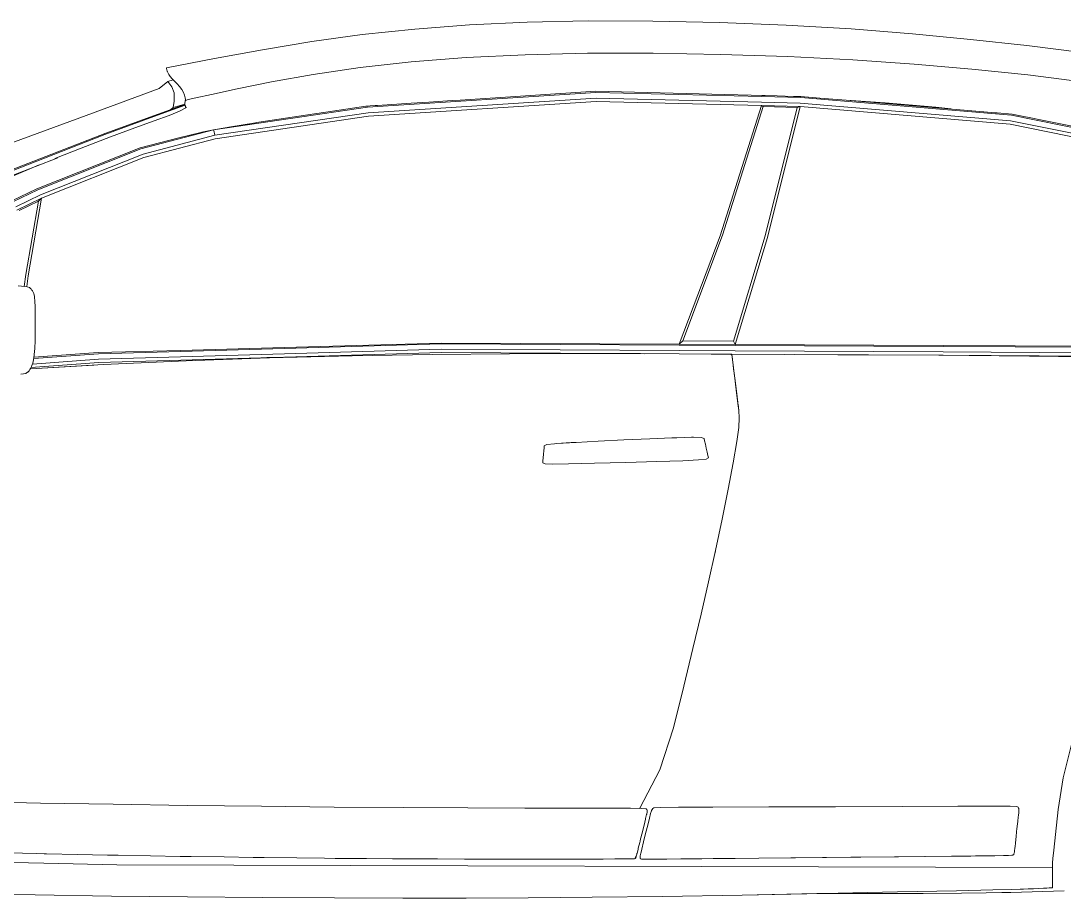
# Model space of a CAD drawing. Header units: millimetres. Extents: x -1879 to 2403, y -38 to 1439.
# Drawn here: x -213 to 1303, y 164 to 1439 of the extents above; entities that cross this region are included whole.
import ezdxf

# ---------------------------------------------------------------- set-up
doc = ezdxf.new("R2010")
doc.units = ezdxf.units.MM
doc.header["$MEASUREMENT"] = 0
doc.layers.add('CITROEN C4  01', color=7, linetype='Continuous', lineweight=0, true_color=0x9a0018)
doc.layers.add('CITROEN C4  05', color=7, linetype='Continuous', lineweight=0, true_color=0x0f0f12)

msp = doc.modelspace()

# ---------------------------------------------------------------- linework, layer by layer
at = {"layer": 'CITROEN C4  01'}
for p, q in [((359.5, 1427.2), (283.4, 1419.1)), ((439.1, 1433.3), (359.5, 1427.2)), ((522.8, 1437.2), (439.1, 1433.3)), ((611.3, 1439.1), (522.8, 1437.2)), ((705.4, 1438.8), (611.3, 1439.1)), ((802.3, 1436.7), (705.4, 1438.8)), ((899.3, 1432.8), (802.3, 1436.7)), ((993.5, 1427.3), (899.3, 1432.8)), ((1082.4, 1420.4), (993.5, 1427.3)), ((283.4, 1419.1), (209.9, 1408.9)), ((1167, 1412.2), (1082.4, 1420.4)), ((1248.9, 1403.1), (1167, 1412.2)), ((138.5, 1397.1), (68.5, 1384.3)), ((209.9, 1408.9), (138.5, 1397.1)), ((1329.2, 1393.2), (1248.9, 1403.1)), ((68.5, 1384.3), (-0.8, 1370.9)), ((280.3, 1371.2), (354.6, 1379.4)), ((354.6, 1379.4), (434.5, 1385.7)), ((519.8, 1389.9), (434.5, 1385.7)), ((610.4, 1392.1), (519.8, 1389.9)), ((610.4, 1392.1), (706, 1392.2)), ((706, 1392.2), (803.9, 1390.4)), ((901.5, 1387.1), (803.9, 1390.4)), ((996, 1382.2), (901.5, 1387.1)), ((996, 1382.2), (1084.8, 1376.2)), ((-0.8, 1370.9), (-0.8, 1370.6)), ((-0.8, 1370.6), (-0.8, 1369.6)), ((-0.8, 1369.6), (-0.5, 1368)), ((-0.5, 1368), (0.1, 1366)), ((0.1, 1366), (1, 1363.8)), ((0.2, 1365.6), (0.1, 1366)), ((280.3, 1371.2), (211.9, 1361.1)), ((1084.8, 1376.2), (1169, 1369)), ((1250, 1360.4), (1169, 1369)), ((1, 1363.8), (2.4, 1361.2)), ((2.4, 1361.2), (4.4, 1358.2)), ((4.4, 1358.2), (7.1, 1355)), ((7.1, 1355), (10.5, 1351.4)), ((10.5, 1351.4), (14.3, 1347.6)), ((101.6, 1340.2), (151.6, 1350.3)), ((211.9, 1361.1), (151.6, 1350.3)), ((1329.2, 1350.5), (1250, 1360.4)), ((14.3, 1347.6), (18, 1343.5)), ((18, 1343.5), (21.3, 1339.3)), ((21.3, 1339.3), (23.5, 1335.1)), ((23.5, 1335.1), (25, 1331)), ((64.2, 1332.1), (101.6, 1340.2)), ((622.8, 1336.7), (425.7, 1324)), ((622.8, 1336.7), (809.9, 1332.1)), ((25, 1331), (26, 1327.4)), ((25.6, 1318.4), (25.7, 1319.8)), ((25.7, 1319.8), (25.9, 1321.2)), ((25.9, 1321.2), (26.1, 1322.4)), ((26, 1327.4), (26.5, 1324.6)), ((26.2, 1322.6), (26.1, 1322.4)), ((26.1, 1322.4), (26.1, 1322.4)), ((26.2, 1322.6), (26.4, 1323.4)), ((26.4, 1323.4), (30.3, 1324.6)), ((26.4, 1323.4), (26.4, 1323.4)), ((26.5, 1324.6), (26.7, 1323.5)), ((41.7, 1327.2), (30.3, 1324.6)), ((64.2, 1332.1), (41.7, 1327.2)), ((986.1, 1323.8), (1042.8, 1320.1)), ((1203.1, 1305.5), (986.1, 1323.8)), ((1042.8, 1320.1), (1116.7, 1313.5)), ((17.9, 1307.6), (3, 1301.6)), ((25.6, 1317.2), (25.6, 1318.4)), ((25.6, 1317.2), (25.6, 1316.9)), ((25.6, 1317.2), (25.6, 1317.2)), ((25.6, 1316.9), (25.6, 1316.5)), ((1116.7, 1313.5), (1138.2, 1311)), ((1227.2, 1303.5), (1205.7, 1305.3)), ((1244.3, 1300), (1227.2, 1303.5)), ((-18.7, 1293.8), (-47.1, 1283.5)), ((3, 1301.6), (-18.7, 1293.8)), ((1506.9, 1247.2), (1290.2, 1290.8)), ((-47.1, 1283.5), (-82.6, 1270.5)), ((-82.6, 1270.5), (-125.2, 1254.2)), ((17, 1269.3), (-39.5, 1254.5)), ((-39.5, 1254.5), (-189.4, 1194.9)), ((-125.2, 1254.2), (-163.4, 1238.9)), ((-185.9, 1229.7), (-225.9, 1213)), ((-223.8, 1214.9), (-159.1, 1240.2)), ((-159.1, 1240.2), (-163.4, 1238.9)), ((-189.4, 1194.9), (-225.5, 1177.5)), ((-211.6, 1053.6), (-216.3, 1053.8)), ((-207.1, 1053.2), (-211.6, 1053.6)), ((-203.4, 1052.7), (-207.1, 1053.2)), ((-200.2, 1051.7), (-203.4, 1052.7)), ((-203.4, 1052.7), (-203.4, 1052.7)), ((-197.9, 1049.8), (-200.2, 1051.7)), ((-200.2, 1051.7), (-200.2, 1051.7)), ((-197.6, 1049.5), (-197.9, 1049.8)), ((-197.2, 1048.9), (-197.6, 1049.5)), ((-196.5, 1047.9), (-197.2, 1048.9)), ((-195.7, 1046.7), (-196.5, 1047.9)), ((-194.2, 1043.9), (-195.7, 1046.7)), ((-193.7, 1042.7), (-194.2, 1043.9)), ((-193.7, 1042.7), (-192.7, 1038.4)), ((-192.7, 1038.4), (-192.6, 1037.4)), ((-192.6, 1037.4), (-192.6, 1037.4)), ((-192.1, 1031.5), (-192.6, 1037.4)), ((-191.9, 1023.5), (-192.1, 1031.5)), ((-191.9, 1023.5), (-191.9, 1023.9)), ((-191.8, 1013.4), (-191.9, 1023.5)), ((-191.8, 1001), (-191.8, 1013.4)), ((-191.8, 987.6), (-191.8, 1001)), ((-192, 974.5), (-191.8, 987.6)), ((-192.4, 962.8), (-192, 974.5)), ((-193, 954.1), (-192.4, 962.8)), ((-192.4, 962.1), (-192.4, 962.8)), ((-192.4, 962.8), (-192.4, 962.8)), ((385.3, 954.4), (497, 955.4)), ((497, 955.4), (385.3, 954.4)), ((385.3, 954.4), (497, 955.4)), ((398, 957), (743.8, 955.2)), ((497, 955.4), (598.5, 955.7)), ((598.5, 955.7), (497, 955.4)), ((684.6, 955.5), (571.5, 956.1)), ((684.6, 955.5), (598.5, 955.7)), ((598.5, 955.7), (598.5, 955.7)), ((684.6, 955.5), (687.5, 955.5)), ((684.6, 955.5), (692.9, 955.4)), ((684.6, 955.5), (686.9, 955.5)), ((684.6, 955.5), (684.6, 955.5)), ((820.2, 954.7), (743.8, 955.2)), ((790.2, 954.9), (810.8, 954.7)), ((790.2, 954.9), (810.8, 954.7)), ((790.2, 954.9), (810.8, 954.7)), ((974.3, 953.9), (820.2, 954.7)), ((820.2, 954.7), (822.6, 934.7)), ((-195.2, 941.5), (-196.5, 938.1)), ((-194.1, 946.4), (-195.2, 941.5)), ((-193.1, 953.1), (-194.1, 946.4)), ((-193.1, 953.1), (-193, 954)), ((-193, 954), (-193, 954)), ((-193, 954), (-193, 954)), ((-92.6, 939.5), (27.7, 944.9)), ((27.7, 944.9), (-92.5, 939.5)), ((27.7, 944.9), (-92.5, 939.5)), ((27.7, 944.9), (-92.5, 939.5)), ((27.7, 944.9), (148.7, 949.2)), ((148.7, 949.2), (27.7, 944.9)), ((148.7, 949.2), (27.7, 944.9)), ((148.7, 949.2), (268.6, 952.3)), ((268.6, 952.3), (148.7, 949.2)), ((148.7, 949.2), (268.6, 952.3)), ((268.6, 952.3), (385.3, 954.4)), ((385.3, 954.4), (268.6, 952.3)), ((385.3, 954.4), (268.6, 952.3)), ((268.6, 952.3), (385.3, 954.4)), ((810.8, 954.7), (810.8, 954.7)), ((810.8, 954.7), (818.4, 954.5)), ((810.8, 954.7), (818.4, 954.5)), ((810.8, 954.7), (818.4, 954.5)), ((818.4, 954.5), (810.8, 954.7)), ((818.4, 954.5), (819.3, 954.1)), ((818.4, 954.5), (818.4, 954.5)), ((818.4, 954.5), (819.3, 954.1)), ((819.3, 954.1), (818.4, 954.5)), ((819.3, 954.1), (820, 953.4)), ((819.3, 954.1), (820, 953.4)), ((820, 953.4), (819.3, 954.1)), ((820, 953.4), (820, 953.4)), ((820, 953.4), (820, 953.4)), ((820, 953.4), (820, 953.4)), ((820, 953.4), (820.5, 951.4)), ((820, 953.4), (820.5, 951.4)), ((820.5, 951.4), (820, 953.4)), ((820.5, 951.4), (820.5, 951.4)), ((820.5, 951.4), (821.1, 947)), ((820.5, 951.4), (821.1, 947)), ((821.1, 947), (820.5, 951.4)), ((821.1, 946.8), (821.1, 946.9)), ((910.9, 954.3), (1127, 953.1)), ((974.3, 953.9), (1120.9, 953)), ((1120.9, 953), (974.3, 953.9)), ((1120.9, 953), (1120.9, 953)), ((1120.9, 953), (1252.5, 951.9)), ((1252.5, 951.9), (1120.9, 953)), ((1252.5, 951.9), (1361.5, 950.6)), ((1361.5, 950.6), (1252.5, 951.9)), ((-212.6, 925.5), (-208.6, 926)), ((-212.6, 925.5), (-212.6, 925.5)), ((-208.6, 926), (-205.5, 926.8)), ((-205.1, 927), (-205.5, 926.8)), ((-205.1, 927), (-202.8, 928.3)), ((-205.1, 927), (-205.1, 927)), ((-202.8, 928.3), (-202.4, 928.7)), ((-200.6, 930.7), (-202.4, 928.7)), ((-200.6, 930.7), (-200.2, 931.4)), ((-200.2, 931.4), (-199.4, 932.5)), ((-199.4, 932.5), (-198.6, 933.9)), ((-198.8, 933.5), (-92.6, 939.5)), ((-92.6, 939.5), (-198.8, 933.5)), ((-92.6, 939.5), (-198.8, 933.5)), ((-106.4, 938.7), (-198.8, 933.5)), ((-197.1, 936.6), (-198.6, 933.9)), ((-196.5, 938.1), (-197.1, 936.6)), ((822.2, 938.4), (823.5, 927)), ((822.2, 937.7), (823.5, 927)), ((822.6, 934.7), (825, 915.6)), ((822.6, 934.5), (823.5, 927)), ((823.5, 927), (822.6, 934.5)), ((822.8, 932.7), (823.5, 927)), ((823.5, 927), (823.5, 927.4)), ((823.5, 927), (823.5, 927)), ((823.5, 927), (825.3, 912.3)), ((823.5, 927), (823.8, 925.3)), ((823.5, 927), (823.5, 927)), ((825, 915.6), (827.1, 898.3)), ((825.4, 912.2), (827.3, 896.9)), ((825.4, 912.1), (827.3, 896.9)), ((827.1, 898.3), (829, 883.7)), ((827.1, 897.9), (827.3, 896.9)), ((827.3, 896.9), (827.4, 896)), ((827.3, 896.9), (829, 883.1)), ((829.1, 883), (827.3, 896.9)), ((827.3, 896.9), (828.9, 884.4)), ((827.3, 896.9), (827.3, 896.9)), ((827.3, 896.8), (829.1, 883)), ((827.3, 896.6), (827.4, 896)), ((827.4, 896), (829.1, 883)), ((828.9, 884), (829, 883.1)), ((829, 883.7), (830.4, 872.8)), ((829.1, 883), (830.4, 872.8)), ((830.4, 872.8), (829.1, 883)), ((830.4, 872.8), (829.1, 883)), ((830.4, 872.8), (829.1, 883)), ((829.1, 883), (830.4, 872.8)), ((830.4, 872.8), (829.2, 882.2)), ((830.4, 872.8), (831, 862.1)), ((831, 862.1), (830.2, 848.2)), ((740.5, 833.3), (761.5, 834)), ((761.5, 834), (761.5, 834)), ((761.5, 834), (764.7, 834)), ((764.7, 834), (775.8, 833.6)), ((775.8, 833.6), (779.8, 832)), ((830.2, 848.2), (827.4, 827.6)), ((547.1, 814.4), (547.5, 818.7)), ((547.5, 818.7), (547.7, 821.5)), ((547.7, 821.5), (551.5, 823.3)), ((551.5, 823.3), (562.4, 824.5)), ((562.4, 824.5), (565.6, 824.8)), ((586.6, 826.1), (565.6, 824.8)), ((565.6, 824.8), (575.2, 825.4)), ((565.6, 824.8), (565.6, 824.8)), ((575.2, 825.4), (594.3, 826.3)), ((586.6, 826.1), (594.3, 826.5)), ((625.8, 828.1), (594.3, 826.5)), ((663.5, 830), (625.8, 828.1)), ((701.2, 831.7), (663.5, 830)), ((732.8, 833), (701.2, 831.7)), ((732.8, 833), (740.5, 833.3)), ((779.8, 832), (780.5, 828.9)), ((780.5, 828.9), (781.7, 823.9)), ((781.7, 823.9), (783, 818.1)), ((827.4, 827.6), (822.1, 796.8)), ((545.7, 799.8), (546.1, 804.2)), ((546.1, 804.2), (546.6, 809.3)), ((546.6, 809.3), (547.1, 814.4)), ((782.8, 802), (786.2, 803.9)), ((783, 818.1), (784.3, 812.2)), ((784.3, 812.2), (785.5, 807.3)), ((785.5, 807.3), (786.2, 804.1)), ((786.2, 804.1), (786.2, 803.9)), ((545.5, 797.1), (545.7, 799.8)), ((545.5, 796.9), (545.5, 797.1)), ((545.5, 796.9), (549.1, 795.4)), ((549.1, 795.4), (560.4, 795)), ((560.4, 795), (583, 795.3)), ((583, 795.3), (620.8, 796.2)), ((620.8, 796.2), (666.1, 797.4)), ((666.1, 797.4), (711.4, 798.7)), ((711.4, 798.7), (749.1, 799.9)), ((749.1, 799.9), (771.7, 800.9)), ((771.7, 800.9), (782.8, 802)), ((822.1, 796.8), (814.9, 758.4)), ((814.9, 758.4), (806.2, 715.1)), ((806.2, 715.1), (796.6, 669.3)), ((796.6, 669.3), (786.5, 623.8)), ((796.6, 669.3), (795.9, 666.2)), ((786.5, 623.8), (775.6, 576.8)), ((775.6, 576.8), (763.7, 526.9)), ((763.7, 526.9), (750.4, 472.3)), ((750.4, 472.3), (735.5, 411.6)), ((735.5, 411.6), (715.5, 350.5)), ((1301.6, 338.8), (1314, 389.2)), ((715.5, 350.5), (686.6, 295.1)), ((1294.2, 293), (1301.6, 338.8)), ((-281.4, 304.3), (-184.1, 302.4)), ((-184.1, 302.4), (-78.6, 300.6)), ((-78.6, 300.6), (29.3, 299)), ((29.3, 299), (137.2, 297.6)), ((137.2, 297.6), (242.7, 296.5)), ((242.7, 296.5), (343.4, 295.7)), ((343.4, 295.7), (436.7, 295.2)), ((436.7, 295.2), (519.6, 294.9)), ((519.6, 294.9), (588.7, 294.8)), ((588.7, 294.8), (640.9, 294.7)), ((640.9, 294.7), (672.9, 294.7)), ((672.9, 294.7), (689.6, 294.5)), ((686.6, 295.1), (686.1, 294.5)), ((689.6, 294.5), (695.9, 293.9)), ((695.9, 293.9), (696.8, 292.9)), ((696.8, 292.9), (697.4, 291.3)), ((697.4, 291.3), (697.4, 291.3)), ((703.3, 291.1), (702.2, 287.2)), ((703.7, 291.7), (703.3, 291.1)), ((704.3, 292.9), (705.2, 294.3)), ((705.2, 294.3), (706.7, 295.3)), ((706.7, 295.3), (716.6, 296)), ((716.6, 296), (742.6, 296.3)), ((742.6, 296.3), (792.5, 296.4)), ((792.5, 296.4), (873.7, 296.7)), ((873.7, 296.7), (970.6, 297)), ((970.6, 297), (1067.5, 297.3)), ((1067.5, 297.3), (1148.7, 297.6)), ((1148.7, 297.6), (1198.5, 297.8)), ((1198.5, 297.8), (1224.5, 297.7)), ((1224.5, 297.7), (1234.4, 297.2)), ((1234.4, 297.2), (1235.9, 296.2)), ((1235.9, 296.2), (1236.8, 294.7)), ((1236.8, 294.7), (1236.9, 294.5)), ((1290.2, 256.6), (1294.2, 293)), ((700.6, 280.5), (698, 270.1)), ((702.2, 287.2), (700.6, 280.5)), ((695, 258), (692, 245.9)), ((698, 270.1), (695, 258)), ((687.7, 250.3), (688.1, 251.7)), ((692, 245.9), (689.4, 235.5)), ((1287.8, 234.1), (1290.2, 256.6)), ((687.7, 228.3), (687.8, 228.8)), ((689.4, 235.5), (687.8, 228.8)), ((687.8, 228.8), (687.8, 228.8)), ((1286.6, 221.6), (1287.8, 234.1)), ((-179, 215), (-284, 217.5)), ((-73, 212.8), (-179, 215)), ((1286.2, 208.7), (-73, 212.8)), ((567.6, 221), (569.6, 220.9)), ((679.7, 221.8), (680.5, 222.7)), ((680.5, 222.7), (679.9, 224.3)), ((680.5, 222.7), (681.2, 224.8)), ((680.5, 222.5), (680.5, 222.7)), ((687, 222.7), (686.9, 222.4)), ((1286.2, 215.3), (1286.6, 221.6)), ((1286.2, 211.4), (1286.2, 215.3)), ((1286.2, 206), (1286.2, 211.4)), ((1286.2, 200), (1286.2, 206)), ((1286.2, 193.9), (1286.2, 200)), ((1286.2, 188.7), (1286.2, 193.9)), ((1286.2, 185), (1286.2, 188.7)), ((1286.2, 182.5), (1286.2, 185)), ((1286.2, 180.9), (1286.2, 182.5)), ((-192, 168.8), (-296.3, 170.4)), ((-192, 168.8), (-81, 167.2)), ((-81, 167.2), (-192, 168.8)), ((-81, 167.2), (29.6, 166)), ((29.6, 166), (-81, 167.2)), ((719.4, 166.7), (617.5, 165.4)), ((719.4, 166.7), (617.5, 165.4)), ((835.1, 168.7), (719.4, 166.7)), ((835.1, 168.7), (719.4, 166.7)), ((719.4, 166.7), (719.4, 166.7)), ((952.8, 170.9), (835.1, 168.7)), ((943.8, 170.8), (835.1, 168.7)), ((835.1, 168.7), (835.1, 168.7)), ((964.7, 170.8), (943.8, 170.8)), ((1060.6, 173.1), (952.8, 170.9)), ((964.7, 170.8), (1026, 170.8)), ((1089, 170.8), (1026, 170.8)), ((1146.7, 174.9), (1060.6, 173.1)), ((1077.1, 170.8), (1077.1, 170.8)), ((1087.9, 170.8), (1087.9, 170.8)), ((1087.9, 170.8), (1087.9, 170.8)), ((1087.9, 170.8), (1087.9, 170.8)), ((1087.9, 170.8), (1087.9, 170.8)), ((1088.4, 170.8), (1088.4, 170.8)), ((1088.4, 170.8), (1088.4, 170.8)), ((1088.4, 170.8), (1088.4, 170.8)), ((1088.7, 170.8), (1088.7, 170.8)), ((1088.7, 170.8), (1088.7, 170.8)), ((1088.7, 170.8), (1088.7, 170.8)), ((1088.7, 170.8), (1088.7, 170.8)), ((1089.3, 170.8), (1089, 170.8)), ((1089, 170.8), (1089, 170.8)), ((1089.2, 170.8), (1154, 171.2)), ((1098.3, 170.8), (1089.2, 170.8)), ((1199.3, 176.1), (1146.7, 174.9)), ((1225.4, 172.5), (1154, 171.2)), ((1227.1, 176.7), (1199.3, 176.1)), ((1212.4, 172.2), (1225.4, 172.5)), ((1225.4, 172.5), (1302.9, 175)), ((1302.9, 175), (1225.4, 172.5)), ((1239.1, 177), (1227.1, 176.7)), ((1244, 177.2), (1239.1, 177)), ((1250.8, 177.5), (1244, 177.2)), ((1258.4, 177.9), (1250.8, 177.5)), ((1266.1, 178.2), (1258.4, 177.9)), ((1272.8, 178.5), (1266.1, 178.2)), ((1277.7, 178.7), (1272.8, 178.5)), ((1281.3, 178.9), (1277.7, 178.7)), ((1284, 179), (1281.3, 178.9)), ((1286.2, 179.1), (1284, 179)), ((1286.2, 180), (1286.2, 180.9)), ((1286.2, 179.5), (1286.2, 180)), ((1286.2, 179.2), (1286.2, 179.5)), ((1286.2, 179.1), (1286.2, 179.2)), ((29.6, 166), (138.2, 165.1)), ((138.2, 165.1), (29.6, 166)), ((242.9, 164.5), (138.2, 165.1)), ((342.2, 164.2), (242.9, 164.5)), ((434.2, 164.2), (342.2, 164.2)), ((524.2, 164.5), (434.2, 164.2)), ((617.5, 165.4), (524.2, 164.5)), ((617.5, 165.4), (524.2, 164.5))]:
    msp.add_line(p, q, dxfattribs=at)
at = {"layer": 'CITROEN C4  01', "flags": 128}
for points in [[(425.7, 1324), (425.7, 1324), (413.9, 1323.2), (379.9, 1321), (354.2, 1319.3), (305.6, 1316.2)], [(986.1, 1323.8), (966.7, 1325.4), (947.9, 1326.9), (920.4, 1329), (910, 1329.3), (885.8, 1330), (868.6, 1330.5), (863.9, 1330.6), (848.4, 1331), (809.9, 1332.1), (809.9, 1332.1)], [(305.6, 1316.2), (301.9, 1315.9), (294.6, 1315.4), (290.8, 1315.2), (288.6, 1314.9), (240.1, 1307.8), (191.2, 1300.6), (181.7, 1299.2), (132.9, 1291.7), (129.7, 1291.2), (128.2, 1290.9), (89.6, 1284.7), (84.2, 1283.8), (67.5, 1280.9), (67.4, 1280.8), (67.3, 1280.8), (50.5, 1277.1), (46.8, 1276.2), (17, 1269.3), (17, 1269.3)], [(17.9, 1307.6), (27.9, 1313.1), (27.2, 1313.1), (27.1, 1313.2), (27.1, 1313.3), (27.1, 1313.3), (26.9, 1313.7), (26.8, 1313.9), (26.8, 1314.1), (26.7, 1314.4), (26.4, 1314.9), (26.4, 1315.1), (26.2, 1315.6), (26.1, 1315.9), (26.1, 1316), (25.9, 1316.4), (25.8, 1316.4), (25.8, 1316.4), (25.8, 1316.5), (25.7, 1316.5), (25.7, 1316.5), (25.7, 1316.5), (25.6, 1316.5), (25.6, 1316.5)], [(1205.7, 1305.3), (1205.7, 1305.3), (1204.5, 1305.4), (1203.1, 1305.5), (1203.1, 1305.5)], [(1290.3, 1290.8), (1290.3, 1290.8), (1270.9, 1294.7), (1252.1, 1298.4), (1244.3, 1300), (1244.3, 1300)], [(823.6, 926.9), (825.4, 912.2), (825.5, 911.2)], [(825.6, 910.7), (827.3, 896.9), (829, 883.2)], [(688.1, 251.7), (689.4, 256.9), (689.8, 258.8), (692.3, 268.8), (692.7, 270.3), (694.8, 279), (695, 279.9), (696.4, 285.6), (696.5, 286.1), (697.3, 289.4), (697.3, 289.6), (697.4, 291.3), (697.4, 291.3)], [(704.3, 292.9), (704.3, 292.9), (703.7, 291.7), (703.7, 291.7)], [(1148.2, 225.2), (1167.3, 225.4), (1174.3, 225.5), (1190.2, 225.7), (1200.5, 225.8), (1202.3, 225.8), (1215, 226), (1216.8, 226), (1221.9, 226.2), (1227, 226.4), (1227.8, 226.7), (1228.3, 226.8), (1228.6, 226.9), (1229.1, 227.2), (1229.7, 227.6), (1230, 228.5), (1230.4, 229.5), (1230.6, 231.3), (1230.6, 231.4), (1230.9, 233.4), (1231, 233.5), (1231.2, 236.2), (1231.6, 239.8), (1232, 243.6), (1232.7, 249.7), (1233.1, 253.4), (1233.2, 255), (1233.7, 259), (1233.9, 261.3), (1234.2, 264.4), (1235.2, 272.8), (1235.4, 275.2), (1236.2, 282.6), (1236.4, 284), (1236.9, 289), (1237, 289.7), (1237.2, 292.7), (1237.1, 293), (1236.9, 294.5), (1236.9, 294.5)], [(633.5, 221), (650.1, 221.1), (656.8, 221.1), (664.5, 221.2), (670.5, 221.2), (672.7, 221.2), (673.1, 221.2), (678.3, 221.4), (678.7, 221.4), (679.7, 221.8), (679.7, 221.8), (679.8, 221.8), (680.5, 222.5), (680.5, 222.7), (681.2, 224.4), (681.4, 225), (682.3, 228.3), (682.4, 228.6), (682.4, 228.8), (682.6, 229.4), (683.9, 234.9), (684.3, 236.6), (686.4, 245), (686.9, 247), (687.7, 250.3)], [(-425.7, 234.7), (-423.3, 234.7), (-417.6, 234.5), (-395, 233.9), (-363.3, 233.1), (-360.9, 233), (-354, 232.8), (-321.3, 232), (-283.6, 231.1), (-276.7, 230.9), (-271.4, 230.8), (-231.1, 229.9), (-189.5, 228.9), (-178.9, 228.6), (-175.3, 228.6), (-130.2, 227.6), (-86.8, 226.7), (-73.5, 226.5)], [(687.7, 228.3), (687.7, 228.3), (687, 225.2), (686.9, 224.3)], [(-73.5, 226.5), (-71.4, 226.4), (-24.1, 225.6), (19, 224.9), (33.7, 224.6)], [(33.7, 224.6), (34.8, 224.6), (82.7, 224), (125, 223.4), (140.4, 223.2)], [(140.4, 223.2), (140.8, 223.2), (188.1, 222.6), (228.5, 222.2), (244, 222), (244.3, 222), (289.6, 221.7), (327.2, 221.4), (341.8, 221.3), (343, 221.3), (355.3, 221.2), (392.4, 221.1), (431.8, 220.9), (434.4, 220.9), (443.7, 220.9), (478.1, 220.9), (511.1, 220.8), (515.4, 220.8)], [(515.4, 220.8), (520.9, 220.8), (551.6, 220.9), (567.2, 220.9)], [(569.6, 220.9), (577, 220.9), (582.7, 220.9), (584.3, 220.9), (609.9, 221), (626.4, 221), (630.9, 221), (633.5, 221)], [(686.9, 224.3), (686.9, 224.3), (686.9, 222.7), (686.9, 222.4), (687, 222.3), (687.2, 221.9)], [(687.2, 221.9), (687.5, 221.6), (687.6, 221.5), (687.7, 221.5), (687.9, 221.4), (689.1, 221), (691.1, 221), (691.8, 221), (699.1, 220.9), (699.6, 220.9)], [(699.6, 220.9), (708.5, 220.9), (725.7, 221), (745.9, 221.2), (776.5, 221.5), (793.3, 221.7), (812.6, 221.9), (824.9, 222), (859.2, 222.3), (905.8, 222.8), (912.7, 222.8), (952.1, 223.2), (957.9, 223.3), (993.2, 223.7), (1007.6, 223.8), (1056.7, 224.3), (1062.5, 224.4), (1100.6, 224.7), (1100.8, 224.7), (1139.4, 225.1), (1148.2, 225.2)], [(1088.4, 170.8), (1088.4, 170.8), (1088.4, 170.8)]]:
    msp.add_lwpolyline(points, dxfattribs=at)
at = {"layer": 'CITROEN C4  05'}
for p, q in [((1, 1351.1), (-11.6, 1340.6)), ((8.6, 1353.4), (1, 1351.1)), ((1, 1351.1), (6.6, 1343.4)), ((1, 1351.1), (1, 1351.1)), ((-11.6, 1340.6), (-117.5, 1301.6)), ((6.6, 1343.4), (10.3, 1334.3)), ((10.3, 1334.3), (10.1, 1322.3)), ((622.8, 1335), (291.1, 1313.7)), ((863.7, 1329.1), (622.8, 1335)), ((10.1, 1322.3), (8.6, 1313)), ((292, 1305.6), (623, 1326.8)), ((623.1, 1321.8), (292.5, 1300.6)), ((623, 1326.8), (863.3, 1320.9)), ((863.1, 1315.9), (623.1, 1321.8)), ((863.3, 1320.9), (919.6, 1319.5)), ((863.7, 1329.1), (920.2, 1327.7)), ((919.6, 1319.5), (1225, 1293.8)), ((1226.5, 1301.9), (920.2, 1327.7)), ((986.1, 1323.8), (1138.2, 1311)), ((-13.1, 1303.3), (-88.9, 1275.8)), ((-13.9, 1301.9), (25.9, 1316.4)), ((-13.1, 1303.3), (25.6, 1317.4)), ((5.2, 1310), (8.6, 1313)), ((8.6, 1313), (25.6, 1317.8)), ((291.1, 1313.7), (67.5, 1280.8)), ((69, 1272.7), (292, 1305.6)), ((803.2, 1126.6), (863.1, 1315.9)), ((865.8, 1314.4), (806.7, 1127.4)), ((863.1, 1315.9), (919.4, 1314.5)), ((863.1, 1315.9), (865.8, 1314.4)), ((915, 1313.2), (865.8, 1314.4)), ((868.5, 1126.8), (915, 1313.2)), ((919.4, 1314.5), (872, 1124.2)), ((919.4, 1314.5), (915, 1313.2)), ((1224.5, 1288.9), (919.4, 1314.5)), ((-117.5, 1301.6), (-282.6, 1241.1)), ((-90.8, 1273.8), (-13.9, 1301.9)), ((292.5, 1300.6), (69.9, 1267.8)), ((1607.4, 1211.7), (1224.5, 1288.9)), ((1225, 1293.8), (1608.3, 1216.6)), ((1610.6, 1224.6), (1226.5, 1301.9)), ((-88.9, 1275.8), (-228.6, 1221.7)), ((-227.8, 1220.1), (-90.8, 1273.8)), ((67.4, 1280.7), (-38.3, 1253.1)), ((67.5, 1280.8), (67.4, 1280.7)), ((67.5, 1280.1), (67.4, 1280.7)), ((67.7, 1279.9), (67.5, 1280.8)), ((69, 1272.7), (67.6, 1279.7)), ((69, 1272.7), (67.7, 1279.7)), ((-35.1, 1245.3), (69, 1272.7)), ((69.9, 1267.8), (-33.8, 1240.4)), ((-38.3, 1253.1), (-187.9, 1193.6)), ((-184.1, 1186), (-35.1, 1245.3)), ((-33.8, 1240.4), (-182.5, 1181.3)), ((-224, 1176.2), (-187.9, 1193.6)), ((-220.1, 1168.7), (-184.1, 1186)), ((-218.5, 1164), (-182.5, 1181.3)), ((-187, 1176.8), (-215, 1163.4)), ((-205.4, 1070.5), (-187, 1176.8)), ((-182.5, 1181.3), (-202, 1068.4)), ((-182.5, 1181.3), (-187, 1176.8)), ((743.9, 969), (803.2, 1126.6)), ((806.7, 1127.4), (748.9, 974.1)), ((822.4, 973.7), (868.5, 1126.8)), ((872, 1124.2), (825, 968.6)), ((-207.7, 1053.2), (-205.4, 1070.5)), ((-202, 1068.4), (-204.1, 1052.8)), ((170.2, 964.4), (397.8, 970.9)), ((397.8, 970.9), (743.9, 969)), ((743.9, 969), (748.9, 974.1)), ((748.9, 974.1), (822.4, 973.7)), ((822.4, 973.7), (825, 968.6)), ((-100, 955.4), (-193.8, 948.5)), ((-193.6, 950.1), (-100.2, 956.9)), ((-100.2, 956.9), (19.2, 960.2)), ((19.2, 958.7), (-100, 955.4)), ((19.2, 960.2), (170.2, 964.4)), ((170.3, 963), (19.2, 958.7)), ((19.5, 950.9), (170.5, 955.2)), ((397.8, 969.5), (170.3, 963)), ((170.5, 955.2), (397.9, 961.8)), ((170.6, 950.4), (398, 957)), ((398, 957), (170.6, 950.4)), ((743.8, 967.6), (397.8, 969.5)), ((743.8, 960), (397.9, 961.8)), ((571.5, 956.1), (398, 957)), ((825, 967.1), (743.8, 967.6)), ((743.8, 960), (824.9, 959.5)), ((825, 968.6), (743.9, 969)), ((824.9, 959.5), (1127, 957.9)), ((825, 968.6), (1127.1, 967.1)), ((1127, 965.6), (825, 967.1)), ((1437, 964.3), (1127, 965.6)), ((1127, 957.9), (1436.7, 956.3)), ((1127.1, 967.1), (1437.2, 965.8)), ((-197.9, 935.2), (-99.4, 942.5)), ((-99.4, 942.5), (-197.9, 935.2)), ((-195.7, 940.3), (-99.6, 947.4)), ((-99.6, 947.4), (19.5, 950.9)), ((-99.4, 942.5), (19.6, 946)), ((-99.4, 942.5), (19.6, 946)), ((19.6, 946), (-99.4, 942.5)), ((19.6, 946), (-99.4, 942.5)), ((19.6, 946), (170.6, 950.4)), ((170.6, 950.4), (19.6, 946)), ((19.6, 946), (168.8, 950.3)), ((170.6, 950.4), (144.5, 949.6)), ((1127, 953.1), (1436.7, 951.4)), ((1127, 953.1), (1127, 953.1))]:
    msp.add_line(p, q, dxfattribs=at)

doc.saveas('drawing.dxf')
